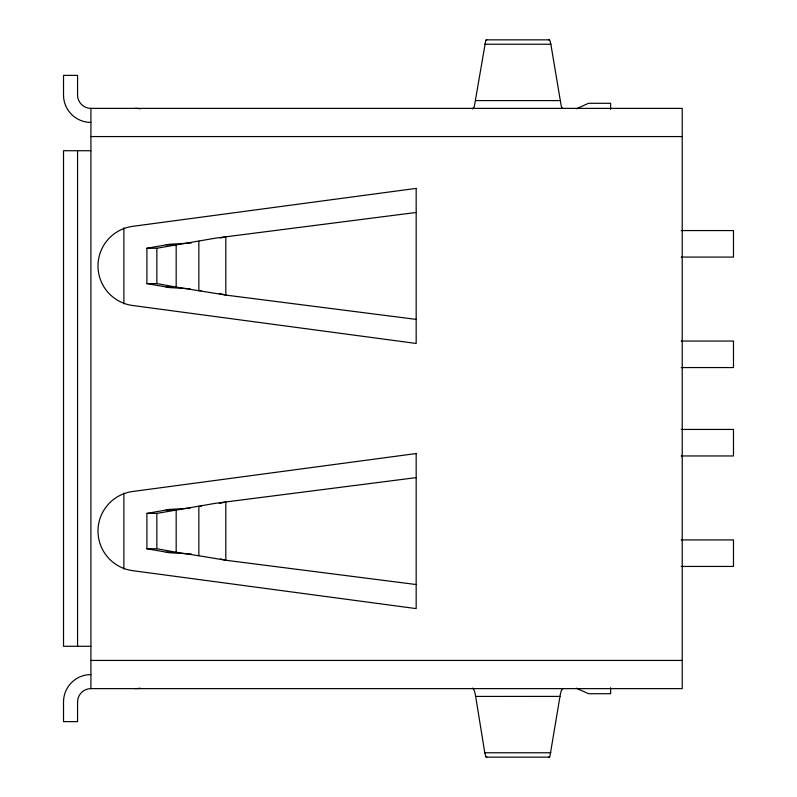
<?xml version="1.0" encoding="UTF-8"?>
<svg xmlns="http://www.w3.org/2000/svg" width="797" height="797" viewBox="0 0 797 797"><rect width="100%" height="100%" fill="white"/><g stroke="black" fill="none" stroke-linecap="round" stroke-linejoin="round"><path stroke-width="1.2" d="M472.741 108.99L472.741 108.372A33.623 4.533 90 0 0 474.414 106.041L485.692 40.637A19.317 2.6 -90 0 1 486.798 39.96M548.844 757.04A19.317 2.6 90 0 0 549.9 756.473L559.992 696.409A33.414 4.503 -90 0 1 561.467 690.332L562.901 688.628M576.301 108.83L588.525 103.291L610.622 103.291L610.622 109.269M190.174 288.793L169.562 287.587L146.907 283.602L146.907 248.246L156.85 248.246L215.967 238.074L416.173 212.47M220.341 237.994L225.82 236.789L225.82 295.049L219.295 293.545M219.295 503.455L225.82 501.951L225.82 560.211L220.341 559.006M146.907 248.246L169.562 244.261L191.29 243.015M191.29 553.995L169.562 552.739L146.907 548.754L146.907 513.398L169.562 509.413L190.174 508.207M146.907 513.398L156.85 513.398L215.967 503.226L416.173 477.622M140.491 688.219L138.02 688.478A28.373 28.244 87.7 0 1 135.111 688.628M486.24 39.85L549.402 39.85M484.785 44.233L550.857 44.233L561.227 106.031A33.623 4.533 90 0 0 562.901 108.372M475.65 100.591L559.992 100.591M90.918 122.429A27.397 27.397 0 0 1 63.521 95.032L63.521 75.366L77.568 75.366L77.568 95.032A13.35 13.35 0 0 0 90.918 108.372L682.222 108.372L682.222 688.628L90.918 688.628A13.35 13.35 0 0 0 77.568 701.968L77.568 721.634L63.521 721.634L63.521 701.968A27.397 27.397 0 0 1 90.918 674.571M90.918 136.566L682.222 136.566M90.918 150.713L63.521 150.713L63.521 646.287L90.918 646.287M681.226 230.572L733.479 230.572L733.479 257.082L681.226 257.082M166.244 244.749L176.177 244.749L176.177 287.089L225.82 295.049M146.907 283.602L156.85 283.602L176.177 287.089L166.244 287.089M201.243 290.616L198.851 290.616L198.851 241.232M681.226 341.046L733.479 341.046L733.479 367.566L681.226 367.566M681.226 429.434L733.479 429.434L733.479 455.954L681.226 455.954M201.243 506.394L198.851 506.394L198.851 555.768L225.82 560.211M166.244 509.911L176.177 509.911L176.177 552.251L198.851 555.768M681.226 539.918L733.479 539.918L733.479 566.438L681.226 566.438M146.907 548.754L156.85 548.754L176.177 552.251L166.244 552.251M90.918 660.434L682.222 660.434M472.741 688.01L474.175 690.332A33.414 4.503 90 0 1 475.65 696.419L559.992 696.409M475.65 696.409L484.785 752.766L550.857 752.766M486.24 757.15L549.402 757.15M416.173 319.388L225.541 295.049M416.173 584.54L225.541 560.211M140.491 108.781L138.02 108.522A28.373 28.244 -87.7 0 0 135.111 108.372M576.301 688.17L588.525 693.709L610.622 693.709L610.622 687.731M484.785 752.766L485.742 756.473A19.317 2.6 90 0 0 486.798 757.04M550.857 44.233L549.95 40.637A19.317 2.6 -90 0 0 548.844 39.96M156.85 248.246L156.85 283.602M156.85 513.398L156.85 548.754M123.884 227.932L123.884 303.876M123.884 493.124L123.884 569.068M90.918 108.372L90.918 688.628M77.568 150.713L77.568 646.287M416.173 188.391L132.621 226.348A39.93 39.93 0 0 0 132.621 305.5L416.173 343.457L416.173 188.391M416.173 453.543L132.621 491.5A39.93 39.93 0 0 0 132.621 570.652L416.173 608.609L416.173 453.543"/></g></svg>
